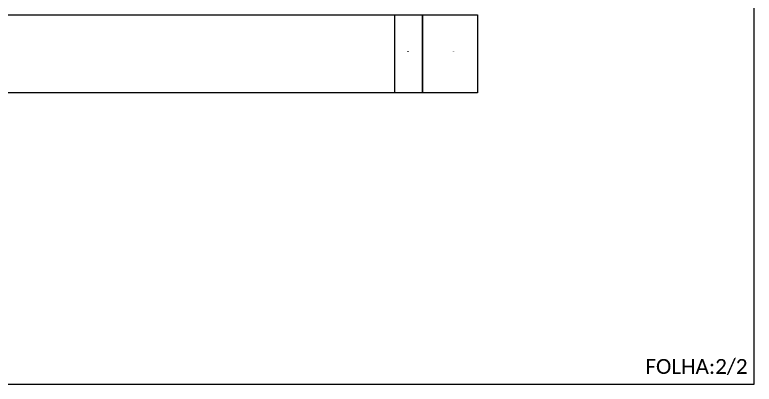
# Model space of a CAD drawing. Header units: metres. Extents: x 0 to 1748, y 0 to 594.
# Drawn here: x 1533.7 to 1748.4, y -0.1 to 107.2 of the extents above; entities that cross this region are included whole.
import ezdxf
from ezdxf.enums import TextEntityAlignment as Align

# ---------------------------------------------------------------- set-up
doc = ezdxf.new("R2010")
doc.units = ezdxf.units.M
doc.styles.add('ARIAL', font='arial.ttf')
doc.styles.add('WMF-Calibri0', font='calibri.ttf')

msp = doc.modelspace()

# ---------------------------------------------------------------- linework, layer by layer
at = {"color": 7}
msp.add_lwpolyline([(907.44, -0.1), (1748.44, -0.1), (1748.44, 593.9), (907.44, 593.9)], close=True, dxfattribs=at)
for points in [[(1405.84, 107.22), (1644.08, 107.22)], [(1405.84, 107.22), (1644.08, 107.22)], [(1644.08, 84.59), (1405.84, 84.59)], [(1644.08, 84.59), (1405.84, 84.59)]]:
    msp.add_lwpolyline(points)
for points in [[(1644.08, 107.22), (1652.08, 107.22), (1652.08, 84.59), (1644.08, 84.59)], [(1644.08, 107.22), (1652.08, 107.22), (1652.08, 84.59), (1644.08, 84.59)], [(1652.08, 107.22), (1668.08, 107.22), (1668.08, 84.59), (1652.08, 84.59)], [(1652.08, 107.22), (1668.08, 107.22), (1668.08, 84.59), (1652.08, 84.59)]]:
    msp.add_lwpolyline(points, close=True)

# ---------------------------------------------------------------- texts
at = {"style": 'WMF-Calibri0'}
for s, height, p in [('-', 1.46, (1660.75, 96.02)), ('FOLHA:2/2', 4.32, (1716.81, 2.89))]:
    msp.add_text(s, height=height, dxfattribs=at).set_placement(p)
at = {"style": 'ARIAL', "flags": 12}
msp.add_attdef('-', text='XX', height=1.59, dxfattribs=at).set_placement((1647.89, 96.8), align=Align.MIDDLE_CENTER)

doc.saveas('drawing.dxf')
